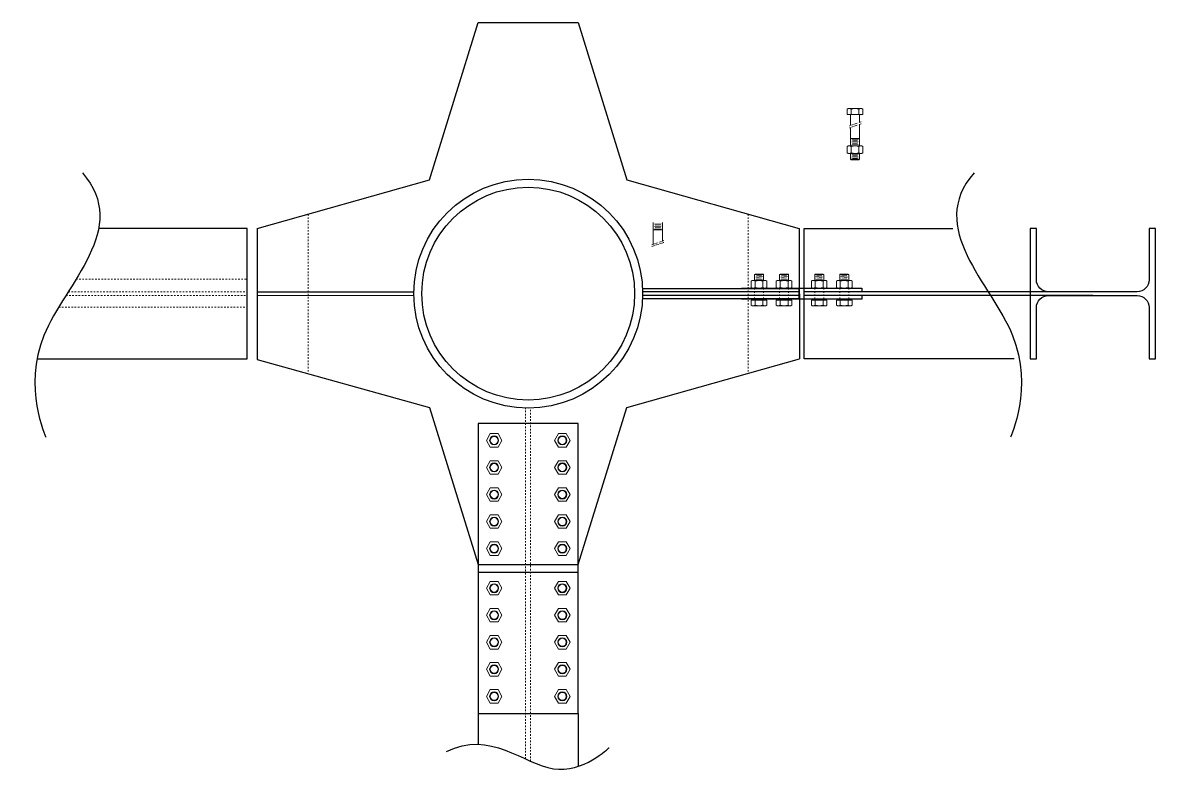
# Model space of a CAD drawing. Header units: millimetres. Extents: x -6949 to 305728, y -55091 to 76684.
# Drawn here: x 13990 to 16252, y -50879 to -49380 of the extents above; entities that cross this region are included whole.
import ezdxf

# ---------------------------------------------------------------- set-up
doc = ezdxf.new("R2010")
doc.units = ezdxf.units.MM
doc.linetypes.add('Tratto', pattern=[6.35, 3.175, -3.175])
doc.linetypes.add('TRATTO-PUNTO', pattern=[1, 0.5, -0.25, 0, -0.25])
for name, color, linetype, lineweight in [('bulloni', 5, 'Continuous', 18), ('SEZIONI acciaio - Steel sections', 220, 'Continuous', 25), ('tratteggio', 7, 'Tratto', 15)]:
    doc.layers.add(name, color=color, linetype=linetype, lineweight=lineweight)

# ---------------------------------------------------------------- blocks, each defined once
blk = doc.blocks.new('*U39')
at = {"layer": 'bulloni'}
blk.add_lwpolyline([(-15.6, 0), (-7.8, -13.5), (7.8, -13.5), (15.6, 0), (7.8, 13.5), (-7.8, 13.5)], close=True, dxfattribs=at)
for radius in [9, 7.88]:
    blk.add_circle((0, 0), radius, dxfattribs=at)
blk = doc.blocks.new('*U40')
at = {"color": 0, "linetype": 'ByBlock', "lineweight": -2, "transparency": 16777216}
for p in [(0, 0), (136, 0), (0, -54), (136, -54), (0, -108), (136, -108), (0, -162), (136, -162), (0, -216), (136, -216)]:
    blk.add_blockref('*U39', p, dxfattribs=at)
blk = doc.blocks.new('*U41')
at = {"layer": 'bulloni'}
blk.add_lwpolyline([(-15.6, 0), (-7.8, -13.5), (7.8, -13.5), (15.6, 0), (7.8, 13.5), (-7.8, 13.5)], close=True, dxfattribs=at)
for radius in [9, 7.88]:
    blk.add_circle((0, 0), radius, dxfattribs=at)
blk = doc.blocks.new('*U42')
at = {"color": 0, "linetype": 'ByBlock', "lineweight": -2, "transparency": 16777216}
for p in [(0, 0), (136, 0), (0, -54), (136, -54), (0, -108), (136, -108), (0, -162), (136, -162), (0, -216), (136, -216)]:
    blk.add_blockref('*U41', p, dxfattribs=at)
blk = doc.blocks.new('*U120')
at = {"layer": 'bulloni'}
for p, q in [((-9, 30.6), (-8, 31.6)), ((-9, 30.6), (-9, 18.9)), ((-9, 30.6), (9, 30.6)), ((-8, 31.6), (8, 31.6)), ((6.5, 26.7), (-6.5, 25.9)), ((5, 29.1), (-5, 28.5)), ((5, 24.1), (-5, 23.5)), ((8, 31.6), (9, 30.6)), ((9, 30.6), (9, 18.9)), ((-13.7, 18.9), (-15.6, 17.7)), ((-15.6, 5.2), (-15.6, 17.7)), ((-13.7, 3.9), (-15.6, 5.2)), ((-13.7, 18.9), (13.7, 18.9)), ((-13.7, 3.9), (13.7, 3.9)), ((-7.8, 5.2), (-7.8, 17.7)), ((6.5, 21.7), (-6.5, 20.9)), ((7.8, 17.7), (7.8, 5.2)), ((13.7, 18.9), (15.6, 17.7)), ((13.7, 3.9), (15.6, 5.2)), ((15.6, 5.2), (15.6, 17.7)), ((-15.6, -20.1), (15.6, -20.1)), ((-15.6, -30.3), (-15.6, -20.1)), ((-12.5, -19.6), (12.5, -19.6)), ((-12.5, -20.1), (-12.5, -19.6)), ((-7.8, -30.3), (-7.8, -20.1)), ((7.8, -20.1), (7.8, -30.3)), ((12.5, -20.1), (12.5, -19.6)), ((15.6, -30.3), (15.6, -20.1)), ((-13.7, -31.6), (-15.6, -30.3)), ((-13.7, -31.6), (13.7, -31.6)), ((13.7, -31.6), (15.6, -30.3))]:
    blk.add_line(p, q, dxfattribs=at)
at = {"layer": 'bulloni', "linetype": 'Tratto'}
for p, q in [((-9, 3.9), (-9, -18.6)), ((9, 3.9), (9, -18.6))]:
    blk.add_line(p, q, dxfattribs=at)
at = {"layer": 'bulloni'}
for centre, radius, start, end in [((-11.7, 12.3), 6.67, 54.2621, 125.7379), ((-11.7, 10.6), 6.67, 234.2621, 305.7379), ((0, -5.9), 24.8, 71.6858, 108.3142), ((0, 28.7), 24.8, 251.6858, 288.3142), ((11.7, 12.3), 6.67, 54.2621, 125.7379), ((11.7, 10.6), 6.67, 234.2621, 305.7379), ((-10, -18.6), 1, 270, 0), ((10, -18.6), 1, 180, 270), ((-11.7, -24.9), 6.67, 234.2621, 305.7379), ((0, -6.8), 24.8, 251.6858, 288.3142), ((11.7, -24.9), 6.67, 234.2621, 305.7379)]:
    blk.add_arc(centre, radius, start, end, dxfattribs=at)
blk = doc.blocks.new('*U121')
at = {"color": 0, "linetype": 'ByBlock', "lineweight": -2, "transparency": 16777216}
for p in [(0, 0), (50, 0)]:
    blk.add_blockref('*U120', p, dxfattribs=at)
blk = doc.blocks.new('*U122')
at = {"layer": 'bulloni'}
for p, q in [((-9, 30.6), (-8, 31.6)), ((-9, 30.6), (-9, 18.9)), ((-9, 30.6), (9, 30.6)), ((-8, 31.6), (8, 31.6)), ((6.5, 26.7), (-6.5, 25.9)), ((5, 29.1), (-5, 28.5)), ((5, 24.1), (-5, 23.5)), ((8, 31.6), (9, 30.6)), ((9, 30.6), (9, 18.9)), ((-13.7, 18.9), (-15.6, 17.7)), ((-15.6, 5.2), (-15.6, 17.7)), ((-13.7, 3.9), (-15.6, 5.2)), ((-13.7, 18.9), (13.7, 18.9)), ((-13.7, 3.9), (13.7, 3.9)), ((-7.8, 5.2), (-7.8, 17.7)), ((6.5, 21.7), (-6.5, 20.9)), ((7.8, 17.7), (7.8, 5.2)), ((13.7, 18.9), (15.6, 17.7)), ((13.7, 3.9), (15.6, 5.2)), ((15.6, 5.2), (15.6, 17.7)), ((-15.6, -20.1), (15.6, -20.1)), ((-15.6, -30.3), (-15.6, -20.1)), ((-12.5, -19.6), (12.5, -19.6)), ((-12.5, -20.1), (-12.5, -19.6)), ((-7.8, -30.3), (-7.8, -20.1)), ((7.8, -20.1), (7.8, -30.3)), ((12.5, -20.1), (12.5, -19.6)), ((15.6, -30.3), (15.6, -20.1)), ((-13.7, -31.6), (-15.6, -30.3)), ((-13.7, -31.6), (13.7, -31.6)), ((13.7, -31.6), (15.6, -30.3))]:
    blk.add_line(p, q, dxfattribs=at)
at = {"layer": 'bulloni', "linetype": 'Tratto'}
for p, q in [((-9, 3.9), (-9, -18.6)), ((9, 3.9), (9, -18.6))]:
    blk.add_line(p, q, dxfattribs=at)
at = {"layer": 'bulloni'}
for centre, radius, start, end in [((-11.7, 12.3), 6.67, 54.2621, 125.7379), ((-11.7, 10.6), 6.67, 234.2621, 305.7379), ((0, -5.9), 24.8, 71.6858, 108.3142), ((0, 28.7), 24.8, 251.6858, 288.3142), ((11.7, 12.3), 6.67, 54.2621, 125.7379), ((11.7, 10.6), 6.67, 234.2621, 305.7379), ((-10, -18.6), 1, 270, 0), ((10, -18.6), 1, 180, 270), ((-11.7, -24.9), 6.67, 234.2621, 305.7379), ((0, -6.8), 24.8, 251.6858, 288.3142), ((11.7, -24.9), 6.67, 234.2621, 305.7379)]:
    blk.add_arc(centre, radius, start, end, dxfattribs=at)
blk = doc.blocks.new('*U123')
at = {"color": 0, "linetype": 'ByBlock', "lineweight": -2, "transparency": 16777216}
for p in [(0, 0), (50, 0)]:
    blk.add_blockref('*U122', p, dxfattribs=at)

msp = doc.modelspace()

# ---------------------------------------------------------------- linework, layer by layer
for p, q in [((15426.007, -49911.4695), (15426.0105, -49910.0972)), ((15426.0105, -49910.0972), (15666.0105, -49910.0972)), ((15666.0105, -49910.0972), (15666.0105, -49917.5972)), ((15426.0105, -49932.5972), (15426.0105, -49931.2328)), ((15666.0105, -49932.5972), (15426.0105, -49932.5972)), ((15666.0105, -49925.0972), (15666.0105, -49932.5972))]:
    msp.add_line(p, q)
for points in [[(14458.9915, -49791.3472), (14802.8684, -49694.2151), (14900.0005, -49380.3381)], [(14900.0005, -49380.3381), (15100.0005, -49380.3381)], [(15100.0005, -49380.3381), (15197.1325, -49694.2151), (15541.0095, -49791.3472)], [(14019.3166, -50051.3472), (14438.9915, -50051.3472), (14438.9915, -49791.3472), (14142.1313, -49791.3472)], [(14458.9915, -49791.3472), (14458.5448, -50052.9571)], [(15541.0095, -49791.3472), (15541.4532, -50051.2218)], [(15970.6864, -50051.3472), (15551.0115, -50051.3472), (15551.0115, -49791.3472), (15847.8716, -49791.3472)], [(14458.7758, -49917.6735), (14771.5005, -49917.5972)], [(15541.225, -49917.5972), (15228.4728, -49917.5972)], [(16127.2858, -49917.5972), (15551.0115, -49917.5972)], [(14458.764, -49924.5632), (14771.5005, -49925.0972)], [(14771.5005, -49921.3472), (14771.5005, -49921.3472)], [(15541.2313, -49925.0972), (15228.4697, -49925.0972)], [(16127.2858, -49925.0972), (15551.0115, -49925.0972)], [(14458.5448, -50052.9571), (14802.8684, -50148.4792), (14900.0005, -50462.3562)], [(15100.0005, -50462.3562), (15197.1325, -50148.4792), (15541.4532, -50051.2218)], [(14900.0005, -50462.3562), (15000.0005, -50462.3562), (15100.0005, -50462.3562)], [(14900.0005, -50462.3562), (15100.0005, -50462.3562)], [(14900.0005, -50477.3562), (15100.0005, -50477.3562)], [(14900.0005, -50477.3562), (14900.0005, -50820.9592)], [(15100.0005, -50759.3415), (15100.0005, -50864.9473)]]:
    msp.add_lwpolyline(points)
for points in [[(15228.5176, -49931.3471), (15541.2313, -49931.1661), (15541.2313, -49911.4028), (15228.5176, -49911.5838)], [(14900.0005, -50759.3415), (15100.0005, -50759.3415), (15100.0005, -50180.3562), (14900.0005, -50180.3562)]]:
    msp.add_lwpolyline(points, close=True)
for radius in [228.5, 212.5]:
    msp.add_circle((15000.0005, -49921.3472), radius)
for points in [[(14109.7153, -49680.3327), (14206.613, -49790.7899), (13944.1453, -50010.4904), (14036.8502, -50207.5527), (14036.8502, -50207.5527)], [(15890.2857, -49680.3327), (15793.388, -49790.7899), (16055.8556, -50010.4904), (15963.1508, -50207.5527), (15963.1508, -50207.5527)], [(14836.6351, -50835.3803), (14923.9584, -50791.3476), (15057.9077, -50930.2194), (15161.3375, -50827.7592), (15161.3375, -50827.7592)]]:
    msp.add_open_spline(points, degree=3)
at = {"layer": 'bulloni'}
for p, q in [((15638.9241, -49551.9176), (15637.0356, -49553.174)), ((15637.0356, -49553.174), (15637.0356, -49563.4176)), ((15666.3241, -49551.9176), (15638.9241, -49551.9176)), ((15644.8298, -49563.4176), (15644.8298, -49553.174)), ((15660.4183, -49553.174), (15660.4183, -49563.4176)), ((15666.3241, -49551.9176), (15668.2125, -49553.174)), ((15668.2125, -49553.174), (15668.2125, -49563.4176)), ((15668.2125, -49563.4176), (15637.0356, -49563.4176)), ((15640.1241, -49563.4176), (15640.1241, -49563.9176)), ((15665.1241, -49563.9176), (15640.1241, -49563.9176)), ((15643.6241, -49585.5872), (15643.6241, -49564.9176)), ((15661.6241, -49579.3455), (15661.6241, -49564.9176)), ((15665.1241, -49563.4176), (15665.1241, -49563.9176)), ((15643.6241, -49626.2889), (15643.6241, -49589.4419)), ((15661.6241, -49626.2889), (15661.6241, -49583.2002)), ((15661.6241, -49611.9176), (15643.6241, -49611.9176)), ((15646.1241, -49614.1295), (15659.1241, -49613.4024)), ((15646.1241, -49619.1295), (15659.1241, -49618.4024)), ((15646.1241, -49624.1295), (15659.1241, -49623.4024)), ((15647.6241, -49616.5456), (15657.6241, -49615.9863)), ((15647.6241, -49621.5456), (15657.6241, -49620.9863)), ((15638.9241, -49626.2889), (15637.0356, -49627.5453)), ((15637.0356, -49627.5453), (15637.0356, -49640.0325)), ((15638.9241, -49641.2889), (15637.0356, -49640.0325)), ((15666.3241, -49626.2889), (15638.9241, -49626.2889)), ((15666.3241, -49641.2889), (15638.9241, -49641.2889)), ((15643.6241, -49652.9176), (15643.6241, -49641.2889)), ((15644.8298, -49640.0325), (15644.8298, -49627.5453)), ((15646.1241, -49644.0238), (15659.1241, -49643.2967)), ((15647.6241, -49646.4399), (15657.6241, -49645.8806)), ((15660.4183, -49627.5453), (15660.4183, -49640.0325)), ((15661.6241, -49652.9176), (15661.6241, -49641.2889)), ((15666.3241, -49626.2889), (15668.2125, -49627.5453)), ((15666.3241, -49641.2889), (15668.2125, -49640.0325)), ((15668.2125, -49627.5453), (15668.2125, -49640.0325)), ((15644.6241, -49653.9176), (15643.6241, -49652.9176)), ((15661.6241, -49652.9176), (15643.6241, -49652.9176)), ((15660.6241, -49653.9176), (15644.6241, -49653.9176)), ((15646.1241, -49649.0238), (15659.1241, -49648.2967)), ((15647.6241, -49651.4399), (15657.6241, -49650.8806)), ((15661.6241, -49652.9176), (15660.6241, -49653.9176)), ((15249.8385, -49779.5254), (15249.8385, -49822.6141)), ((15265.3385, -49781.6849), (15252.3385, -49782.412)), ((15267.8385, -49779.5254), (15267.8385, -49816.3725)), ((15249.8385, -49793.8967), (15267.8385, -49793.8967)), ((15265.3385, -49786.6849), (15252.3385, -49787.412)), ((15265.3385, -49791.6849), (15252.3385, -49792.412)), ((15263.8385, -49784.2688), (15253.8385, -49784.8281)), ((15263.8385, -49789.2688), (15253.8385, -49789.8281))]:
    msp.add_line(p, q, dxfattribs=at)
at = {"layer": 'bulloni', "linetype": 'TRATTO-PUNTO', "ltscale": 8}
for p, q in [((15664.6241, -49578.3052), (15640.6241, -49586.6274)), ((15664.6241, -49582.1599), (15640.6241, -49590.4822)), ((15246.8385, -49823.6544), (15270.8385, -49815.3322)), ((15246.8385, -49827.5091), (15270.8385, -49819.1869))]:
    msp.add_line(p, q, dxfattribs=at)
at = {"layer": 'bulloni'}
for centre, radius, start, end in [((15640.9327, -49558.5899), 6.6723, 54.2621471, 125.7378529), ((15652.6241, -49576.7221), 24.8044, 71.6858188, 108.3141812), ((15664.3154, -49558.5899), 6.6723, 54.2621471, 125.7378529), ((15642.6241, -49564.9176), 1, 0, 90), ((15662.6241, -49564.9176), 1, 90, 180), ((15640.9327, -49632.9612), 6.6723, 54.2621471, 125.7378529), ((15640.9327, -49634.6167), 6.6723, 234.2621471, 305.7378529), ((15652.6241, -49651.0934), 24.8044, 71.6858188, 108.3141812), ((15652.6241, -49616.4845), 24.8044, 251.6858188, 288.3141812), ((15664.3154, -49632.9612), 6.6723, 54.2621471, 125.7378529), ((15664.3154, -49634.6167), 6.6723, 234.2621471, 305.7378529)]:
    msp.add_arc(centre, radius, start, end, dxfattribs=at)
at = {"layer": 'SEZIONI acciaio - Steel sections'}
msp.add_lwpolyline([(16002.2858, -49791.3472), (16002.2858, -50051.3472), (16014.7858, -50051.3472), (16014.7858, -49949.0972, -0.414213562), (16038.7858, -49925.0972), (16215.7858, -49925.0972, -0.414213562), (16239.7858, -49949.0972), (16239.7858, -50051.3472), (16252.2858, -50051.3472), (16252.2858, -49791.3472), (16239.7858, -49791.3472), (16239.7858, -49893.5972, -0.414213562), (16215.7858, -49917.5972), (16038.7858, -49917.5972, -0.414213562), (16014.7858, -49893.5972), (16014.7858, -49791.3472)], format="xyb", close=True, dxfattribs=at)
at = {"layer": 'tratteggio'}
for points in [[(14560.612, -49762.6433), (14560.612, -50080.051)], [(15439.389, -49762.6433), (15439.389, -50080.051)], [(14097.1114, -49892.6396), (14438.9915, -49892.6396)], [(14081.5672, -49917.5972), (14438.9915, -49917.5972)], [(14076.848, -49925.0972), (14438.9915, -49925.0972)], [(14062.583, -49948.1396), (14438.9915, -49948.1396)], [(14994.6189, -50850.1671), (14994.6189, -50149.7838)], [(15004.8189, -50854.7636), (15004.8189, -50149.7902)]]:
    msp.add_lwpolyline(points, dxfattribs=at)

# ---------------------------------------------------------------- block references
for name, p in [('*U121', (15461.0105, -49914.0328)), ('*U42', (14932.0005, -50509.3415))]:
    msp.add_blockref(name, p)
at = {"xscale": -1}
msp.add_blockref('*U123', (15631.0105, -49914.0328), dxfattribs=at)
at = {"xscale": -1, "rotation": 180}
msp.add_blockref('*U40', (14932.0005, -50430.3562), dxfattribs=at)

doc.saveas('drawing.dxf')
